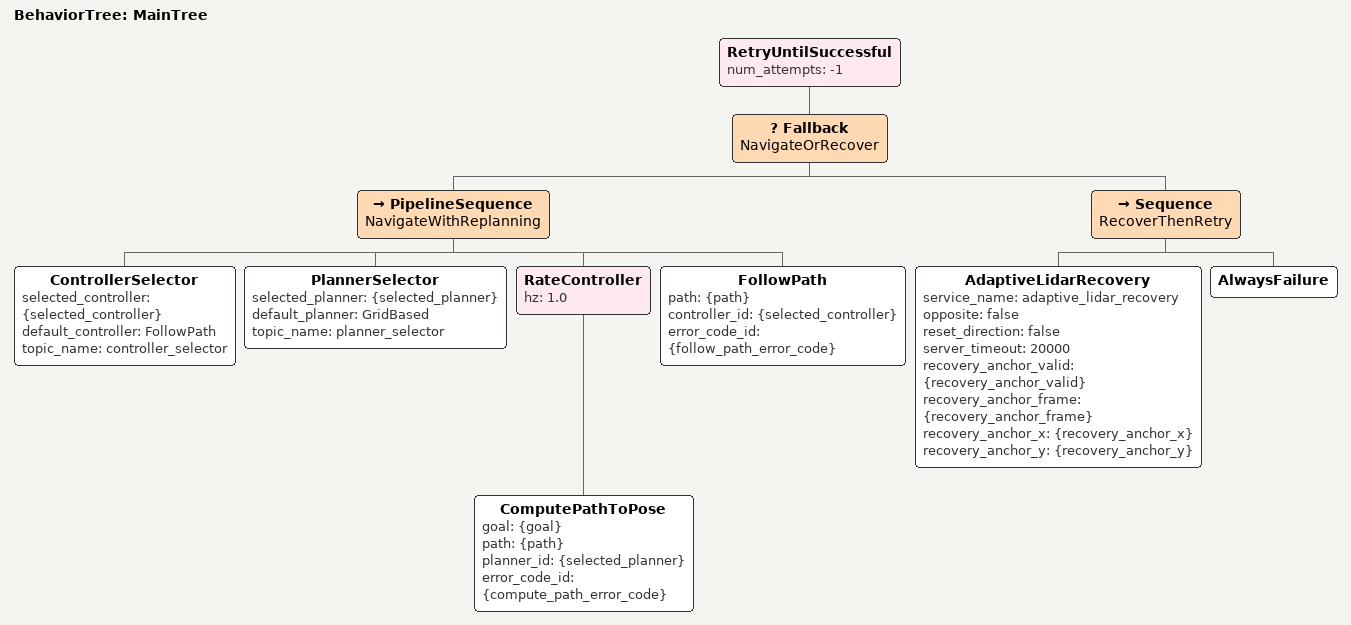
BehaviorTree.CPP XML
<!-- Physical LiDAR recovery runs locally on each AMR. This keeps recovery
     available to central, parking and direct RViz Nav2 goals alike. -->
<root BTCPP_format="4" main_tree_to_execute="MainTree">
  <BehaviorTree ID="MainTree">
    <RetryUntilSuccessful num_attempts="-1">
      <Fallback name="NavigateOrRecover">
        <PipelineSequence name="NavigateWithReplanning">
          <ControllerSelector selected_controller="{selected_controller}" default_controller="FollowPath" topic_name="controller_selector"/>
          <PlannerSelector selected_planner="{selected_planner}" default_planner="GridBased" topic_name="planner_selector"/>
          <RateController hz="1.0">
            <ComputePathToPose goal="{goal}" path="{path}" planner_id="{selected_planner}" error_code_id="{compute_path_error_code}"/>
          </RateController>
          <FollowPath path="{path}" controller_id="{selected_controller}" error_code_id="{follow_path_error_code}"/>
        </PipelineSequence>
        <Sequence name="RecoverThenRetry">
          <AdaptiveLidarRecovery service_name="adaptive_lidar_recovery" opposite="false" reset_direction="false" server_timeout="20000" recovery_anchor_valid="{recovery_anchor_valid}" recovery_anchor_frame="{recovery_anchor_frame}" recovery_anchor_x="{recovery_anchor_x}" recovery_anchor_y="{recovery_anchor_y}"/>
          <!-- Force the outer retry to regenerate a path after every
               successful reverse + local/global costmap rebuild. -->
          <AlwaysFailure/>
        </Sequence>
      </Fallback>
    </RetryUntilSuccessful>
  </BehaviorTree>
</root>
